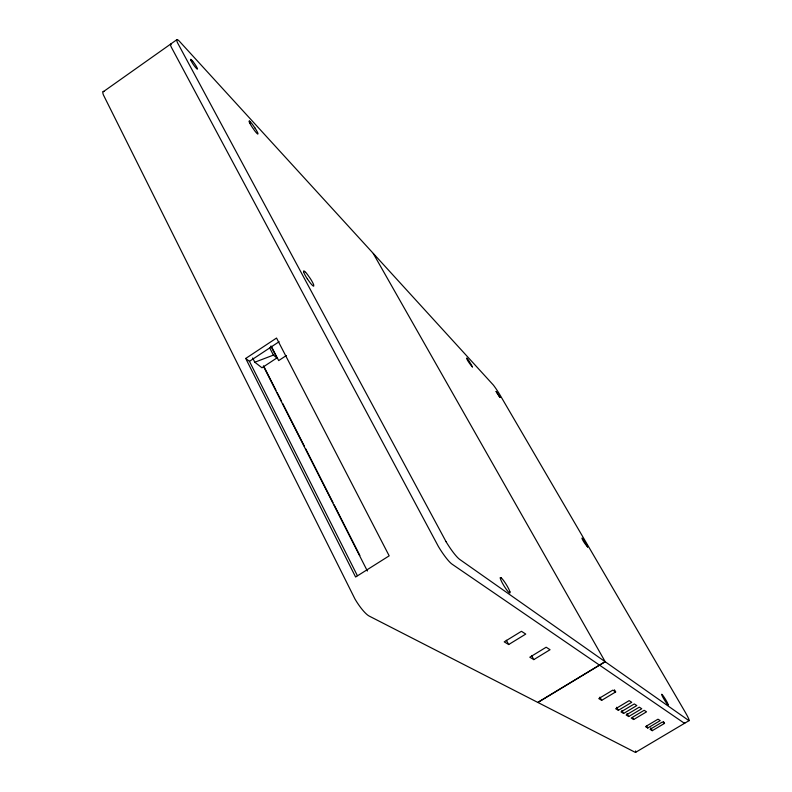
<?xml version="1.0" encoding="UTF-8"?>
<svg xmlns="http://www.w3.org/2000/svg" width="792" height="792" viewBox="0 0 792 792"><rect width="100%" height="100%" fill="white"/><g stroke="black" fill="none" stroke-linecap="round" stroke-linejoin="round"><path stroke-width="1.19" d="M373.319 253.48L493.307 385.001A10.959 0.921 57.4 0 1 495.307 387.724L496.059 388.803A10.989 0.931 57.4 0 1 500.514 395.852L684.892 711.602A12.464 1.119 58.6 0 1 688.783 720.532L605.217 661.756L373.141 253.282L178.992 40.808A18.582 2.307 55.2 0 0 177.101 39.6L176.715 40.105A18.582 2.307 55.2 0 0 177.517 42.748L446.074 541.718M176.814 39.719L102.841 92.05A18.434 3.267 54.2 0 0 103.376 94.862L354.945 598.96A20.958 4.841 58.1 0 0 359.439 605.9L361.003 607.999A20.958 4.841 58.1 0 0 369.201 616.077L537.748 702.395L605.088 661.667L459.746 559.449A21.166 3.435 57.9 0 1 452.123 550.886L450.589 548.727A21.166 3.435 57.9 0 1 446.064 541.708M245.708 358.459L276.537 338.045L389.179 555.836L355.598 577.012L245.708 358.459L249.45 361.34L357.36 575.636M249.45 361.34L279.111 341.708M270.834 346.104L276.903 357.935L261.984 367.785L254.806 362.221L252.668 358.004M286.358 355.519L278.675 360.588L271.329 346.282M508.672 644.539L525.749 634.075L521.443 631.303L504.217 641.866L508.672 644.539L506.355 640.263M533.808 659.617L550.044 649.717L546.173 647.222L529.798 657.212L533.808 659.617L531.581 655.538M605.217 661.756L537.897 702.474L635.204 752.321A12.395 1.584 59.1 0 0 635.56 750.945M615.651 691.941L612.83 690.119L598.762 698.584L601.682 700.336L615.651 691.941L614.453 689.822M618.334 710.325L631.749 702.296L629.155 700.633L615.661 708.721L618.334 710.325L616.621 707.276M623.581 713.473L636.817 705.563L634.293 703.939L620.977 711.909L623.581 713.473L621.878 710.454M628.69 716.532L641.748 708.741L639.293 707.157L626.155 715.018L628.69 716.532L627.007 713.562M633.659 719.512L646.539 711.83L644.163 710.295L631.194 718.037L633.659 719.512L632.551 717.552M647.787 727.996L660.201 720.611L657.994 719.195L645.51 726.63L647.787 727.996L646.717 726.106M664.518 723.393L662.369 722.007L650.044 729.343L652.262 730.679L664.518 723.393L663.439 721.522M635.669 752.301L689.159 720.572M103.039 91.605L103.435 91.407A18.434 3.267 54.2 0 1 103.999 91.486M254.806 362.221L273.398 355.113L276.903 357.935M249.282 121.008L249.124 121.631A7.88 0.931 55.8 0 0 249.817 123.206M500.752 577.586L501.435 578.081M599.445 665.082L452.133 564.211A21.146 3.554 58 0 1 444.46 555.687L442.926 553.539A21.087 3.544 58 0 1 438.412 546.529L171.29 47.124A18.572 2.386 55.2 0 1 170.508 44.461L170.914 43.946A18.572 2.386 55.2 0 1 171.389 44.095M599.574 665.171L684.298 723.195A12.464 1.158 58.7 0 0 684.605 722.552M305.573 272.29L304.613 271.369A9.108 1.317 56.2 0 0 303.722 270.923L303.663 272.052M250.173 121.701L251.044 122.661A7.88 0.931 55.8 0 1 252.688 124.73L254.984 128.017M192.694 61.182L191.288 59.657A5.94 0.742 55.3 0 0 190.892 60.38M307.326 278.843L310.018 282.615A9.108 1.317 56.2 0 0 311.86 284.783L312.81 285.684A9.108 1.317 56.2 0 0 313.711 286.13L313.711 284.932A9.108 1.317 56.2 0 0 312.82 282.873L311.88 281.13A9.108 1.317 56.2 0 0 310.068 278.2L307.405 274.448A9.108 1.317 56.2 0 0 305.593 272.319M650.668 727.878L652.262 730.679M599.9 697.158L601.682 700.336M249.807 123.176L250.579 124.591A7.88 0.931 55.8 0 0 252.133 127.096L254.45 130.413A7.88 0.931 55.8 0 0 256.093 132.472L256.964 133.412A7.88 0.931 55.8 0 0 257.836 134.086L257.964 133.432A7.88 0.931 55.8 0 0 257.281 131.888L256.509 130.482A7.88 0.931 55.8 0 0 254.994 128.027M269.518 347.559L273.398 355.113M263.687 366.062L275.992 390.298M277.111 392.495L281.586 401.306M282.704 403.514L304.514 446.46M305.633 448.668L333.026 502.633M334.145 504.841L359.865 555.499M263.37 366.142L367.369 571.032M190.852 60.341L191.961 62.38A5.94 0.742 55.3 0 0 195.406 67.28L196.792 68.785A5.94 0.742 55.3 0 0 197.198 68.072L196.109 66.043A5.94 0.742 55.3 0 0 192.703 61.212M509.909 591.822L510.028 592.624A8.979 1.317 58.3 0 1 509.573 592.891L508.9 592.406A8.979 1.317 58.3 0 1 507.415 590.783L506.207 589.198A9.029 1.317 58.3 0 1 500.386 578.596L500.287 577.813M509.919 591.832A9.029 1.317 58.3 0 0 504.118 581.298L502.93 579.724A8.979 1.317 58.3 0 0 501.475 578.15M500.326 577.883A8.979 1.317 58.3 0 1 500.801 577.665M249.302 121.037A7.88 0.931 55.8 0 1 250.183 121.73M307.345 278.863A9.108 1.317 56.2 0 1 305.514 275.893L304.554 274.111A9.108 1.317 56.2 0 1 303.683 272.082M587.644 546.995C580.288 538.59 579.893 532.076 587.644 546.995M472.388 366.914C464.666 358.212 464.716 352.351 472.388 366.914M499.94 397.435L496.129 391.476L499.94 397.435M668.082 704.88L667.775 704.652A6.207 0.594 58.7 0 1 666.587 703.207L665.389 701.445A6.207 0.594 58.7 0 1 664.112 699.395L663.31 698.019A6.207 0.594 58.7 0 1 662.34 696.188L661.766 694.881A6.207 0.594 58.7 0 1 661.746 694.267L662.053 694.495A6.207 0.594 58.7 0 1 663.241 695.95L664.438 697.702A6.207 0.594 58.7 0 1 665.706 699.732L666.498 701.098A6.207 0.594 58.7 0 1 667.468 702.92L668.052 704.236A6.207 0.594 58.7 0 1 668.082 704.88"/></g></svg>
